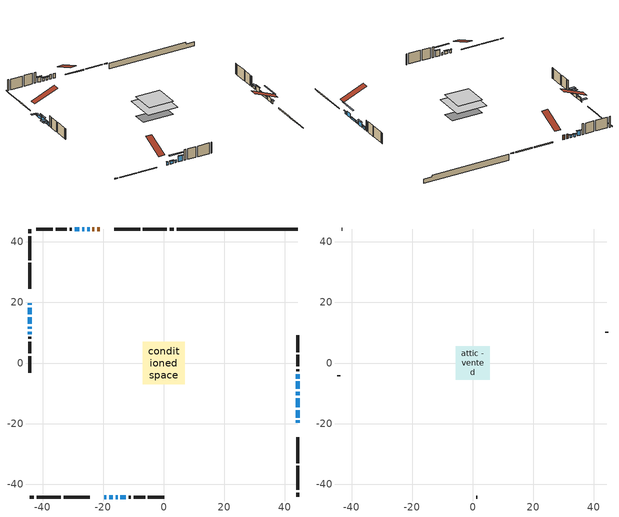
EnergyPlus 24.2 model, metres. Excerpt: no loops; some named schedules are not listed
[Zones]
conditioned space
 floor outside (Floor1 construction): -2.73,-2.73 -2.73,2.73 2.73,2.73 2.73,-2.73 z0.51
 floor outside (Floor2 construction): -0.55,-0.55 -0.55,0.55 0.55,0.55 0.55,-0.55 z0.51
 floor adiabatic (AdiabaticFloorConstruction): -6.98,-6.98 -6.98,6.98 6.98,6.98 6.98,-6.98 z2.95
 floor foundation (Slab1 construction): -7,-2.98 -7,2.98 7,2.98 7,-2.98 z-2.16
 wall outside (RimJoist1 construction): 3.36,44.22 1.97,44.22 / -44.22,-44.22 -42.83,-44.22 / -44.22,44.22 -44.22,42.83 / 44.22,-44.22 44.22,-42.83 z0.51:0.81
 wall outside (RimJoist2 construction): 1.04,44.22 -6.87,44.22 / -41.9,-44.22 -33.99,-44.22 / -44.22,41.9 -44.22,33.99 / 44.22,-41.9 44.22,-33.99 z0.51:0.81
 wall outside (RimJoist3 construction): -7.8,44.22 -16.39,44.22 / -33.06,-44.22 -24.47,-44.22 / -44.22,33.06 -44.22,24.47 / 44.22,-33.06 44.22,-24.47 z0.51:0.81
 wall outside (AdiabaticWallConstruction 1): -21.15,44.22 -21.97,44.22 / -22.9,44.22 -23.57,44.22 z0.51:2.54
 wall outside (AdiabaticWallConstruction): -44.22,19.71 -44.22,19.18 z0.51:1.4; 44.22,-19.71 44.22,-18.97 / -44.22,18.25 -44.22,16.04 / -19.71,-44.22 -18.97,-44.22 / -24.5,44.22 -25.24,44.22 / -26.17,44.22 -26.91,44.22 z0.51:1.71; -44.22,15.11 -44.22,12.89 z0.51:2.03; -18.05,-44.22 -16.77,-44.22 z0.51:1.75; 44.22,-18.05 44.22,-15.58 z0.51:2.39; 44.22,-14.65 44.22,-11.6 / 44.22,-10.68 44.22,-9.46 z0.51:1.27; 44.22,-8.53 44.22,-6.09 z0.51:2.62; -44.22,11.97 -44.22,11.23 z0.51:2.01; -44.22,10.3 -44.22,9.56 z0.51:2.04; -15.85,-44.22 -15.26,-44.22 z0.51:1.68; -14.33,-44.22 -12.5,-44.22 z0.51:3.15; -27.84,44.22 -29.36,44.22 z0.51:2.7; 44.22,-5.16 44.22,-3.64 z0.51:1.78
 wall outside (Wall1 construction): -30.29,44.22 -31,44.22 / -11.57,-44.22 -10.86,-44.22 / -44.22,8.63 -44.22,7.92 / 44.22,-2.71 44.22,-2 z0.51:5.39
 wall outside (Wall2 construction): -31.93,44.22 -35.69,44.22 / -9.93,-44.22 -6.17,-44.22 / -44.22,6.99 -44.22,3.23 / 44.22,-1.07 44.22,2.69 z0.51:5.39
 wall outside (Wall3 construction): -36.62,44.22 -42.09,44.22 / -5.25,-44.22 0.23,-44.22 / -44.22,2.3 -44.22,-3.17 / 44.22,3.62 44.22,9.09 z0.51:5.39
 wall foundation (FoundationWall1 construction): 4.29,44.22,-2.16 4.29,44.22,0.51 40.23,44.22,0.51 40.23,44.22,-0.3 44.22,44.22,-0.3 44.22,44.22,-2.16
 window (WindowConstruction 15): -44.22,19.71 -44.22,19.18 z0.51:1.4
 window (WindowConstruction 8): 44.22,-19.71 44.22,-18.97 z0.51:1.7
 window (WindowConstruction 9): -44.22,18.25 -44.22,16.04 z0.51:1.7
 window (WindowConstruction 10): -44.22,15.11 -44.22,12.89 z0.51:2.03
 window (WindowConstruction 11): -19.71,-44.22 -18.97,-44.22 z0.51:1.7
 window (WindowConstruction 12): -18.05,-44.22 -16.77,-44.22 z0.51:1.75
 window (WindowConstruction 13): -24.5,44.22 -25.24,44.22 z0.51:1.7
 window (WindowConstruction): 44.22,-18.05 44.22,-15.58 z0.51:2.39
 window (WindowConstruction 14): -26.17,44.22 -26.91,44.22 z0.51:1.7
 window (WindowConstruction 16): 44.22,-14.65 44.22,-11.61 z0.51:1.27
 window (WindowConstruction 17): 44.22,-10.68 44.22,-9.46 z0.51:1.27
 window (WindowConstruction 1): 44.22,-8.53 44.22,-6.09 z0.51:2.62
 window (WindowConstruction 2): -44.22,11.97 -44.22,11.23 z0.51:2.01
 window (WindowConstruction 3): -44.22,10.3 -44.22,9.56 z0.51:2.03
 window (WindowConstruction 4): -15.85,-44.22 -15.26,-44.22 z0.51:1.68
 window (WindowConstruction 5): -14.33,-44.22 -12.5,-44.22 z0.51:3.15
 window (WindowConstruction 6): -27.84,44.22 -29.36,44.22 z0.51:2.7
 window (WindowConstruction 7): 44.22,-5.16 44.22,-3.64 z0.51:1.78
 door (Door): -21.15,44.22 -21.97,44.22 z0.51:2.54
 door (Door 1): -22.9,44.22 -23.57,44.22 z0.51:2.54
 ceiling adiabatic (AdiabaticFloorConstruction): 6.98,-6.98 6.98,6.98 -6.98,6.98 -6.98,-6.98 z2.95
attic - vented
 floor to conditioned space (Floor3 construction Reversed): -5.57,-5.57 -5.57,5.57 5.57,5.57 5.57,-5.57 z5.39
 wall outside (Wall4 construction): -43.02,44.22 -43.29,44.22 / 1.16,-44.22 1.43,-44.22 / -44.22,-4.1 -44.22,-4.37 / 44.22,10.02 44.22,10.3 z0.51:5.39
 roof outside (Roof1 construction): -20.22,44.22,5.39 -20.22,33.51,9.85 -17.32,33.51,9.85 -17.32,44.22,5.39; -20.64,-44.22,5.39 -20.64,-33.51,9.85 -23.54,-33.51,9.85 -23.54,-44.22,5.39; -44.22,20.64,5.39 -33.51,20.64,9.85 -33.51,23.54,9.85 -44.22,23.54,5.39; 44.22,-20.64,5.39 33.51,-20.64,9.85 33.51,-23.54,9.85 44.22,-23.54,5.39
shading: -44.22,19.03 -44.22,19.86 -46.66,19.86 -46.66,19.03 z1.55; 44.22,-18.68 44.22,-20.01 44.68,-20.01 44.68,-18.68 z2; -44.22,15.74 -44.22,18.55 -44.52,18.55 -44.52,15.74 z2; -44.22,11.98 -44.22,16.02 -44.52,16.02 -44.52,11.98 z2.95; -18.68,-44.22 -20.01,-44.22 -20.01,-44.52 -18.68,-44.52 z2; -16.48,-44.22 -18.34,-44.22 -18.34,-44.52 -16.48,-44.52 z2.05; -25.54,44.22 -24.2,44.22 -24.2,44.52 -25.54,44.52 z2; 44.22,-12.53 44.22,-21.1 44.83,-21.1 44.83,-12.53 z5.44; -27.21,44.22 -25.87,44.22 -25.87,44.68 -27.21,44.68 z2; 44.22,-11.31 44.22,-14.95 44.52,-14.95 44.52,-11.31 z1.57; 44.22,-9.16 44.22,-10.98 44.52,-10.98 44.52,-9.16 z1.57; 44.22,-5.79 44.22,-8.83 44.52,-8.83 44.52,-5.79 z2.92; -44.22,11.08 -44.22,12.11 -46.66,12.11 -46.66,11.08 z2.16; -44.22,9.41 -44.22,10.45 -46.66,10.45 -46.66,9.41 z2.18; -12.21,-44.22 -18.9,-44.22 -18.9,-44.83 -12.21,-44.83 z4.73; -12.35,-44.22 -14.48,-44.22 -14.48,-44.52 -12.35,-44.52 z3.3; -29.66,44.22 -27.54,44.22 -27.54,44.52 -29.66,44.52 z2.99; 44.22,-3.34 44.22,-5.46 44.68,-5.46 44.68,-3.34 z2.08
[Building]
Building 1: Terrain=Suburbs
[Site:Location]
Calgary Intl AP_AB: Latitude {deg}=51.11; Longitude {deg}=-114.02; Time Zone {hr}=-7; Elevation {m}=1084; Keep Site Location Information=Yes
[Site:GroundTemperature:Shallow]
0.326196, -1.55603, -1.70677, -0.813554, 2.7722, 6.34125, 9.43543, 11.3955, 11.562, 9.96783, 6.95256, 3.49299
[Site:WaterMainsTemperature]
Calculation Method=Schedule; Temperature Schedule=mains temperature schedule
[Material] Roughness=Rough; Thermal Absorptance=0.9
Name | Thickness {m} | Conductivity {W/m-K} | Density {kg/m3} | Specific Heat {J/kg-K} | Solar Absorptance | Visible Absorptance
asphalt or fiberglass shingles | 0.00635 | 0.162714 | 1121.4 | 1465.45 | 0.4 | 0.4
ceiling loosefill ins | 0.254 | 0.0480833 | 16.02 | 1046.75 | 0.7 | 0.7
ceiling stud and cavity | 0.1397 | 0.145306 | 65.682 | 1177.47 | 0.7 | 0.7
concrete 4.0 in. | 0.1016 | 1.803125 | 2242.8 | 837.4 | 0.7 | 0.7
concrete 8.0 in. | 0.2032 | 1.803125 | 2242.8 | 837.4 | 0.7 | 0.7
door material | 0.04445 | 0.053851 | 512.64 | 1214.23 | 0.7 | 0.7
exterior vertical ins | 0.0460229 | 0.029427 | 32.04 | 1214.23 | 0.7 | 0.7
floor covering | 0.0127 | 0.0433444 | 54.468 | 1339.84 | 0.6 | 0.6
floor rigid ins | 0.103632 | 0.029427 | 32.04 | 1214.23 | 0.7 | 0.7
floor rigid ins 1; wall rigid ins 1 | 0.512978 | 0.029427 | 32.04 | 1214.23 | 0.7 | 0.7
floor stud and cavity | 0.1397 | 0.172399 | 92.3553 | 1139.71 | 0.7 | 0.7
floor stud and cavity 1 | 0.1397 | 0.166257 | 92.3553 | 1139.71 | 0.7 | 0.7
floor stud and cavity 2 | 0.1397 | 1.75129 | 37.0049 | 1207.88 | 0.7 | 0.7
furniture material conditioned space 1 | 0.1524 | 0.115458 | 640.8 | 1214.23 | 0.6 | 0.6
gypsum board | 0.0127 | 0.160291 | 801 | 837.4 | 0.6 | 0.6
gypsum board 1 | 0.0127 | 0.160291 | 801 | 837.4 | 0.7 | 0.7
osb sheathing 0.5 in. | 0.0127 | 0.115458 | 512.64 | 1214.23 | 0.7 | 0.7
osb sheathing 0.75 in. | 0.01905 | 0.115458 | 512.64 | 1214.23 | 0.7 | 0.7
osb sheathing 2.0 in. | 0.0508 | 0.115458 | 512.64 | 1214.23 | 0.7 | 0.7
rim joist rigid ins; wall rigid ins | 0.051816 | 0.029427 | 32.04 | 1214.23 | 0.7 | 0.7
rim joist stud and cavity | 0.0508 | 0.0424527 | 125.044 | 1163.47 | 0.6 | 0.6
rim joist stud and cavity 1 | 0.0508 | 0.0415359 | 125.044 | 1163.47 | 0.6 | 0.6
wall stud and cavity | 0.1397 | 0.266242 | 139.0536 | 1170.24 | 0.7 | 0.7
wall stud and cavity 1 | 0.1397 | 0.214432 | 139.0536 | 1170.24 | 0.7 | 0.7
wall stud and cavity 2 | 0.1397 | 0.217966 | 139.0536 | 1170.24 | 0.7 | 0.7
wall stud and cavity 3 | 0.0889 | 6.1454 | 50.32683 | 1063.81 | 0.6 | 0.6
wall stud and cavity 4 | 0.0889 | 0.380278 | 52.3479 | 1209.89 | 0.7 | 0.7
wall stud and cavity 5 | 0.0889 | 0.391764 | 83.0341 | 1211.67 | 0.7 | 0.7
wood siding | 0.0254 | 0.102417 | 544.68 | 1172.36 | 0.4 | 0.4
wood siding 1 | 0.00254 | 0.102417 | 544.68 | 1172.36 | 0.4 | 0.4
wood siding 2; wood siding 3; wood siding 4 | 0.0254 | 0.102417 | 544.68 | 1172.36 | 0.7 | 0.7
[WindowMaterial:SimpleGlazingSystem]
Name | U-Factor {W/m2-K} | Solar Heat Gain Coefficient
WindowMaterial | 1.83627 | 0.66
WindowMaterial 1 | 1.83229 | 0.66
WindowMaterial 10 | 1.98503 | 0.55
WindowMaterial 11 | 1.91462 | 0.6
WindowMaterial 12 | 1.92598 | 0.6
WindowMaterial 2 | 1.919164 | 0.6
WindowMaterial 3 | 1.9186 | 0.6
WindowMaterial 4 | 1.95777 | 0.57
WindowMaterial 5 | 1.8357 | 0.66
WindowMaterial 6 | 1.85046 | 0.65
WindowMaterial 7 | 1.87544 | 0.63
WindowMaterial 8 | 1.93052 | 0.59
WindowMaterial 9 | 1.88623 | 0.62
[Construction]
AdiabaticFloorConstruction: floor stud and cavity 2, floor rigid ins 1, osb sheathing 0.75 in., floor covering
AdiabaticWallConstruction: wood siding 3, wall rigid ins 1, wall stud and cavity 4, gypsum board
AdiabaticWallConstruction 1: wood siding 4, wall rigid ins 1, wall stud and cavity 4, gypsum board
Door; Door 1: door material
Floor1 construction: floor stud and cavity, floor rigid ins, osb sheathing 0.75 in., floor covering
Floor2 construction: floor stud and cavity 1, floor rigid ins, osb sheathing 0.75 in., floor covering
Floor3 construction Reversed: gypsum board, ceiling stud and cavity, ceiling loosefill ins
FoundationWall1 construction: concrete 8.0 in., gypsum board 1
furniture construction conditioned space 1: furniture material conditioned space 1
PartitionWallConstruction: gypsum board, wall stud and cavity 5, gypsum board
RimJoist1 construction: wood siding 2, rim joist rigid ins, osb sheathing 2.0 in., rim joist stud and cavity
RimJoist2 construction; RimJoist3 construction: wood siding 2, rim joist rigid ins, osb sheathing 2.0 in., rim joist stud and cavity 1
Roof1 construction: asphalt or fiberglass shingles
Slab1 construction: concrete 4.0 in.
Wall1 construction: wood siding, wall rigid ins, osb sheathing 0.5 in., wall stud and cavity, gypsum board
Wall2 construction: wood siding, wall rigid ins, osb sheathing 0.5 in., wall stud and cavity 1, gypsum board
Wall3 construction: wood siding, wall rigid ins, osb sheathing 0.5 in., wall stud and cavity 2, gypsum board
Wall4 construction: wood siding 1, wall stud and cavity 3
WindowConstruction: WindowMaterial
WindowConstruction 1: WindowMaterial 1
WindowConstruction 10; WindowConstruction 3: WindowMaterial 3
WindowConstruction 11; WindowConstruction 13; WindowConstruction 14; WindowConstruction 8; WindowConstruction 9: WindowMaterial 8
WindowConstruction 12: WindowMaterial 9
WindowConstruction 15: WindowMaterial 10
WindowConstruction 16: WindowMaterial 11
WindowConstruction 17: WindowMaterial 12
WindowConstruction 2: WindowMaterial 2
WindowConstruction 4: WindowMaterial 4
WindowConstruction 5: WindowMaterial 5
WindowConstruction 6: WindowMaterial 6
WindowConstruction 7: WindowMaterial 7
[Zone] Multiplier=1; Part of Total Floor Area=Yes
Name | Volume {m3}
attic - vented | 88.8346
conditioned space | 817.1
[Space]
Name | Zone | Volume {m3}
attic - vented 1 | attic - vented | 88.8346
conditioned space 1 | conditioned space | 817.1
[ZoneInfiltration:EffectiveLeakageArea]
infil attic - vented 1: Zone or Space=attic - vented 1; Schedule=Always On Discrete; Effective Air Leakage Area {cm2}=4261.71; Stack Coefficient=0.000649485; Wind Coefficient=1.72189e-05
[ZoneMixing]
whole house fan mix: Zone or Space=attic - vented; Schedule=Always On Continuous; Design Flow Rate Calculation Method=Flow/Zone; Design Flow Rate {m3/s}=0; Source Zone or Space=conditioned space
[SurfaceProperty:ExposedFoundationPerimeter]
Slab1: Exposed Perimeter Calculation Method=TotalExposedPerimeter; Total Exposed Perimeter {m}=39.929
[InternalMass] Zone or ZoneList=conditioned space; Space or SpaceList=conditioned space 1
Name | Construction | Surface Area {m2}
furniture mass conditioned space 1 | furniture construction conditioned space 1 | 123.856
partition wall mass | PartitionWallConstruction | 309.64
[Lights]
interior lighting: Zone or ZoneList or Space or SpaceList=conditioned space 1; Schedule=interior lighting schedule; Design Level Calculation Method=LightingLevel; Lighting Level {W}=343.2; Return Air Fraction=0; Fraction Radiant=0.6; Fraction Visible=0.2; Fraction Replaceable=1
[People]
occupants: Zone or ZoneList or Space or SpaceList=conditioned space 1; Number of People Schedule=occupants schedule; Number of People Calculation Method=People; Number of People=3; Fraction Radiant=0.314171; Sensible Heat Fraction=0.56303; Activity Level Schedule=occupants activity schedule; Carbon Dioxide Generation Rate {m3/s-W}=0; Enable ASHRAE 55 Comfort Warnings=No; Mean Radiant Temperature Calculation Type=EnclosureAveraged
[ElectricEquipment] Zone or ZoneList or Space or SpaceList=conditioned space 1; Design Level Calculation Method=EquipmentLevel
Name | Schedule | Design Level {W} | Fraction Latent | Fraction Radiant | Fraction Lost
clothes dryer | clothes dryer schedule | 140.772 | 0.015 | 0.081 | 0.85
clothes washer | clothes washer schedule | 32.1985 | 0.03 | 0.162 | 0.7
cooking range | cooking range schedule | 215.147 | 0.08 | 0.432 | 0.2
dishwasher | dishwasher schedule | 66.8632 | 0.3 | 0.18 | 0.4
fridge | fridge schedule | 72.9452 | 0 | 0.6 | 0
mech vent house fan | mech vent house fan schedule | 0 | 0 | 0 | 1
mech vent house fan cfis | mech vent house fan cfis schedule | 0 | 0 | 0 | 0
misc plug loads | misc plug loads schedule | 494.7 | 0.045 | 0.513 | 0.1
whole house fan | Always On Discrete | 0 | 0 | 0 | 1
[OtherEquipment] Zone or ZoneList or Space or SpaceList=conditioned space 1; Design Level Calculation Method=EquipmentLevel
Name | Fuel Type | Schedule | Design Level {W} | Fraction Latent | Fraction Radiant | Fraction Lost
clothes dryer 1 | Electricity | clothes dryer schedule | 0 | 0.015 | 0.081 | 0.85
cooking range 1 | Electricity | cooking range schedule | 0 | 0.08 | 0.432 | 0.2
general water use latent | None | general water use schedule | 62.594 | 1 | 0 | 0
general water use sensible | None | general water use schedule | -61.6891 | 0 | 0.6 | 0
mech vent house fan latent load | None | Always On Discrete | 0 | 1 | 0 | 0
mech vent house fan sensible load | None | Always On Discrete | 0 | 0 | 0 | 0
water heater energy adjustment1 | NaturalGas | Always On Discrete | 0.01 | 0 | 0 | 1
[ZoneInfiltration:DesignFlowRate] Zone or ZoneList or Space or SpaceList=conditioned space 1; Schedule=Always On Discrete; Design Flow Rate Calculation Method=Flow/Zone; Design Flow Rate {m3/s}=0
infil flow; natural vent flow; whole house fan flow
[Foundation:Kiva]
Foundation Kiva 1: Initial Indoor Air Temperature {C}=18; Wall Height Above Grade {m}=0.509991; Wall Depth Below Slab {m}=0.2032; Custom Block Material Name 1=exterior vertical ins; Custom Block Depth 1 {m}=2.66999; Custom Block X Position 1 {m}=0.2159; Custom Block Z Position 1 {m}=0
[Foundation:Kiva:Settings]
Soil Conductivity {W/m-K}=0.849921; Soil Density {kg/m3}=1842.3; Soil Specific Heat {J/kg-K}=418.7; Ground Solar Absorptivity=0.9; Ground Thermal Absorptivity=0.9; Ground Surface Roughness {m}=0.03; Far-Field Width {m}=40; Deep-Ground Boundary Condition=ZeroFlux; Deep-Ground Depth {m}=40; Minimum Cell Dimension {m}=0.2; Maximum Cell Growth Coefficient=3; Simulation Timestep=Timestep
[Exterior:Lights]
exterior lighting: Schedule=exterior lighting schedule; Design Level {W}=75.6
[Schedule:Constant]
Name | Hourly Value
Always On Continuous; mech vent house fan schedule; mech vent house fan cfis schedule; Always On Discrete | 1
occupants activity schedule | 117.228
fridge schedule | 0
[Schedule:Week:Daily]
interior lighting schedule Week Rule - Jan1-Jan27: interior lighting schedule day, interior lighting schedule day, interior lighting schedule day, interior lighting schedule day, interior lighting schedule day, interior lighting schedule day, interior lighting schedule day, interior lighting schedule default day, interior lighting schedule default day, interior lighting schedule default day, interior lighting schedule default day, interior lighting schedule default day
interior lighting schedule Week Rule - Jan28-Feb3: interior lighting schedule day, interior lighting schedule day, interior lighting schedule day, interior lighting schedule day, interior lighting schedule day 1, interior lighting schedule day 1, interior lighting schedule day 1, interior lighting schedule default day, interior lighting schedule default day, interior lighting schedule default day, interior lighting schedule default day, interior lighting schedule default day
interior lighting schedule Week Rule - Feb4-Feb24: interior lighting schedule day 1, interior lighting schedule day 1, interior lighting schedule day 1, interior lighting schedule day 1, interior lighting schedule day 1, interior lighting schedule day 1, interior lighting schedule day 1, interior lighting schedule default day, interior lighting schedule default day, interior lighting schedule default day, interior lighting schedule default day, interior lighting schedule default day
interior lighting schedule Week Rule - Feb25-Mar3: interior lighting schedule day 1, interior lighting schedule day 1, interior lighting schedule day 1, interior lighting schedule day 1, interior lighting schedule day 2, interior lighting schedule day 2, interior lighting schedule day 2, interior lighting schedule default day, interior lighting schedule default day, interior lighting schedule default day, interior lighting schedule default day, interior lighting schedule default day
interior lighting schedule Week Rule - Mar4-Mar31: interior lighting schedule day 2, interior lighting schedule day 2, interior lighting schedule day 2, interior lighting schedule day 2, interior lighting schedule day 2, interior lighting schedule day 2, interior lighting schedule day 2, interior lighting schedule default day, interior lighting schedule default day, interior lighting schedule default day, interior lighting schedule default day, interior lighting schedule default day
interior lighting schedule Week Rule - Apr1-Apr28: interior lighting schedule day 3, interior lighting schedule day 3, interior lighting schedule day 3, interior lighting schedule day 3, interior lighting schedule day 3, interior lighting schedule day 3, interior lighting schedule day 3, interior lighting schedule default day, interior lighting schedule default day, interior lighting schedule default day, interior lighting schedule default day, interior lighting schedule default day
interior lighting schedule Week Rule - Apr29-May5: interior lighting schedule day 3, interior lighting schedule day 3, interior lighting schedule day 4, interior lighting schedule day 4, interior lighting schedule day 4, interior lighting schedule day 4, interior lighting schedule day 4, interior lighting schedule default day, interior lighting schedule default day, interior lighting schedule default day, interior lighting schedule default day, interior lighting schedule default day
interior lighting schedule Week Rule - May6-May26: interior lighting schedule day 4, interior lighting schedule day 4, interior lighting schedule day 4, interior lighting schedule day 4, interior lighting schedule day 4, interior lighting schedule day 4, interior lighting schedule day 4, interior lighting schedule default day, interior lighting schedule default day, interior lighting schedule default day, interior lighting schedule default day, interior lighting schedule default day
interior lighting schedule Week Rule - May27-Jun2: interior lighting schedule day 4, interior lighting schedule day 4, interior lighting schedule day 4, interior lighting schedule day 4, interior lighting schedule day 4, interior lighting schedule day 5, interior lighting schedule day 5, interior lighting schedule default day, interior lighting schedule default day, interior lighting schedule default day, interior lighting schedule default day, interior lighting schedule default day
interior lighting schedule Week Rule - Jun3-Jun30: interior lighting schedule day 5, interior lighting schedule day 5, interior lighting schedule day 5, interior lighting schedule day 5, interior lighting schedule day 5, interior lighting schedule day 5, interior lighting schedule day 5, interior lighting schedule default day, interior lighting schedule default day, interior lighting schedule default day, interior lighting schedule default day, interior lighting schedule default day
interior lighting schedule Week Rule - Jul1-Jul28: interior lighting schedule day 6, interior lighting schedule day 6, interior lighting schedule day 6, interior lighting schedule day 6, interior lighting schedule day 6, interior lighting schedule day 6, interior lighting schedule day 6, interior lighting schedule default day, interior lighting schedule default day, interior lighting schedule default day, interior lighting schedule default day, interior lighting schedule default day
interior lighting schedule Week Rule - Jul29-Aug4: interior lighting schedule day 6, interior lighting schedule day 6, interior lighting schedule day 6, interior lighting schedule day 7, interior lighting schedule day 7, interior lighting schedule day 7, interior lighting schedule day 7, interior lighting schedule default day, interior lighting schedule default day, interior lighting schedule default day, interior lighting schedule default day, interior lighting schedule default day
interior lighting schedule Week Rule - Aug5-Aug25: interior lighting schedule day 7, interior lighting schedule day 7, interior lighting schedule day 7, interior lighting schedule day 7, interior lighting schedule day 7, interior lighting schedule day 7, interior lighting schedule day 7, interior lighting schedule default day, interior lighting schedule default day, interior lighting schedule default day, interior lighting schedule default day, interior lighting schedule default day
interior lighting schedule Week Rule - Aug26-Sep1: interior lighting schedule day 7, interior lighting schedule day 7, interior lighting schedule day 7, interior lighting schedule day 7, interior lighting schedule day 7, interior lighting schedule day 7, interior lighting schedule day 8, interior lighting schedule default day, interior lighting schedule default day, interior lighting schedule default day, interior lighting schedule default day, interior lighting schedule default day
interior lighting schedule Week Rule - Sep2-Sep29: interior lighting schedule day 8, interior lighting schedule day 8, interior lighting schedule day 8, interior lighting schedule day 8, interior lighting schedule day 8, interior lighting schedule day 8, interior lighting schedule day 8, interior lighting schedule default day, interior lighting schedule default day, interior lighting schedule default day, interior lighting schedule default day, interior lighting schedule default day
interior lighting schedule Week Rule - Sep30-Oct6: interior lighting schedule day 8, interior lighting schedule day 9, interior lighting schedule day 9, interior lighting schedule day 9, interior lighting schedule day 9, interior lighting schedule day 9, interior lighting schedule day 9, interior lighting schedule default day, interior lighting schedule default day, interior lighting schedule default day, interior lighting schedule default day, interior lighting schedule default day
interior lighting schedule Week Rule - Oct7-Oct27: interior lighting schedule day 9, interior lighting schedule day 9, interior lighting schedule day 9, interior lighting schedule day 9, interior lighting schedule day 9, interior lighting schedule day 9, interior lighting schedule day 9, interior lighting schedule default day, interior lighting schedule default day, interior lighting schedule default day, interior lighting schedule default day, interior lighting schedule default day
interior lighting schedule Week Rule - Oct28-Nov3: interior lighting schedule day 9, interior lighting schedule day 9, interior lighting schedule day 9, interior lighting schedule day 9, interior lighting schedule day 10, interior lighting schedule day 10, interior lighting schedule day 10, interior lighting schedule default day, interior lighting schedule default day, interior lighting schedule default day, interior lighting schedule default day, interior lighting schedule default day
interior lighting schedule Week Rule - Nov4-Nov24: interior lighting schedule day 10, interior lighting schedule day 10, interior lighting schedule day 10, interior lighting schedule day 10, interior lighting schedule day 10, interior lighting schedule day 10, interior lighting schedule day 10, interior lighting schedule default day, interior lighting schedule default day, interior lighting schedule default day, interior lighting schedule default day, interior lighting schedule default day
interior lighting schedule Week Rule - Nov25-Dec1: interior lighting schedule day 10, interior lighting schedule day 10, interior lighting schedule day 10, interior lighting schedule day 10, interior lighting schedule day 10, interior lighting schedule day 10, interior lighting schedule day 11, interior lighting schedule default day, interior lighting schedule default day, interior lighting schedule default day, interior lighting schedule default day, interior lighting schedule default day
interior lighting schedule Week Rule - Dec2-Dec31: interior lighting schedule day 11, interior lighting schedule day 11, interior lighting schedule day 11, interior lighting schedule day 11, interior lighting schedule day 11, interior lighting schedule day 11, interior lighting schedule day 11, interior lighting schedule default day, interior lighting schedule default day, interior lighting schedule default day, interior lighting schedule default day, interior lighting schedule default day
occupants schedule Week Rule - Jan1-Dec31: occupants schedule day, occupants schedule day, occupants schedule day, occupants schedule day, occupants schedule day, occupants schedule day, occupants schedule day, occupants schedule default day, occupants schedule default day, occupants schedule default day, occupants schedule default day, occupants schedule default day
clothes dryer schedule Week Rule - Jan1-Dec31: clothes dryer schedule day, clothes dryer schedule day, clothes dryer schedule day, clothes dryer schedule day, clothes dryer schedule day, clothes dryer schedule day, clothes dryer schedule day, clothes dryer schedule default day, clothes dryer schedule default day, clothes dryer schedule default day, clothes dryer schedule default day, clothes dryer schedule default day
clothes washer schedule Week Rule - Jan1-Dec31: clothes washer schedule day, clothes washer schedule day, clothes washer schedule day, clothes washer schedule day, clothes washer schedule day, clothes washer schedule day, clothes washer schedule day, clothes washer schedule default day, clothes washer schedule default day, clothes washer schedule default day, clothes washer schedule default day, clothes washer schedule default day
cooking range schedule Week Rule - Jan1-Dec31: cooking range schedule day, cooking range schedule day, cooking range schedule day, cooking range schedule day, cooking range schedule day, cooking range schedule day, cooking range schedule day, cooking range schedule default day, cooking range schedule default day, cooking range schedule default day, cooking range schedule default day, cooking range schedule default day
dishwasher schedule Week Rule - Jan1-Dec31: dishwasher schedule day, dishwasher schedule day, dishwasher schedule day, dishwasher schedule day, dishwasher schedule day, dishwasher schedule day, dishwasher schedule day, dishwasher schedule default day, dishwasher schedule default day, dishwasher schedule default day, dishwasher schedule default day, dishwasher schedule default day
misc plug loads schedule Week Rule - Jan1-Dec31: misc plug loads schedule day, misc plug loads schedule day, misc plug loads schedule day, misc plug loads schedule day, misc plug loads schedule day, misc plug loads schedule day, misc plug loads schedule day, misc plug loads schedule default day, misc plug loads schedule default day, misc plug loads schedule default day, misc plug loads schedule default day, misc plug loads schedule default day
general water use schedule Week Rule - Jan1-Dec31: general water use schedule day, general water use schedule day, general water use schedule day, general water use schedule day, general water use schedule day, general water use schedule day, general water use schedule day, general water use schedule default day, general water use schedule default day, general water use schedule default day, general water use schedule default day, general water use schedule default day
exterior lighting schedule Week Rule - Jan1-Jan27: exterior lighting schedule day, exterior lighting schedule day, exterior lighting schedule day, exterior lighting schedule day, exterior lighting schedule day, exterior lighting schedule day, exterior lighting schedule day, exterior lighting schedule default day, exterior lighting schedule default day, exterior lighting schedule default day, exterior lighting schedule default day, exterior lighting schedule default day
exterior lighting schedule Week Rule - Jan28-Feb3: exterior lighting schedule day, exterior lighting schedule day, exterior lighting schedule day, exterior lighting schedule day, exterior lighting schedule day 1, exterior lighting schedule day 1, exterior lighting schedule day 1, exterior lighting schedule default day, exterior lighting schedule default day, exterior lighting schedule default day, exterior lighting schedule default day, exterior lighting schedule default day
exterior lighting schedule Week Rule - Feb4-Feb24: exterior lighting schedule day 1, exterior lighting schedule day 1, exterior lighting schedule day 1, exterior lighting schedule day 1, exterior lighting schedule day 1, exterior lighting schedule day 1, exterior lighting schedule day 1, exterior lighting schedule default day, exterior lighting schedule default day, exterior lighting schedule default day, exterior lighting schedule default day, exterior lighting schedule default day
exterior lighting schedule Week Rule - Feb25-Mar3: exterior lighting schedule day 1, exterior lighting schedule day 1, exterior lighting schedule day 1, exterior lighting schedule day 1, exterior lighting schedule day 2, exterior lighting schedule day 2, exterior lighting schedule day 2, exterior lighting schedule default day, exterior lighting schedule default day, exterior lighting schedule default day, exterior lighting schedule default day, exterior lighting schedule default day
exterior lighting schedule Week Rule - Mar4-Mar31: exterior lighting schedule day 2, exterior lighting schedule day 2, exterior lighting schedule day 2, exterior lighting schedule day 2, exterior lighting schedule day 2, exterior lighting schedule day 2, exterior lighting schedule day 2, exterior lighting schedule default day, exterior lighting schedule default day, exterior lighting schedule default day, exterior lighting schedule default day, exterior lighting schedule default day
exterior lighting schedule Week Rule - Apr1-Apr28: exterior lighting schedule day 3, exterior lighting schedule day 3, exterior lighting schedule day 3, exterior lighting schedule day 3, exterior lighting schedule day 3, exterior lighting schedule day 3, exterior lighting schedule day 3, exterior lighting schedule default day, exterior lighting schedule default day, exterior lighting schedule default day, exterior lighting schedule default day, exterior lighting schedule default day
exterior lighting schedule Week Rule - Apr29-May5: exterior lighting schedule day 3, exterior lighting schedule day 3, exterior lighting schedule day 4, exterior lighting schedule day 4, exterior lighting schedule day 4, exterior lighting schedule day 4, exterior lighting schedule day 4, exterior lighting schedule default day, exterior lighting schedule default day, exterior lighting schedule default day, exterior lighting schedule default day, exterior lighting schedule default day
exterior lighting schedule Week Rule - May6-May26: exterior lighting schedule day 4, exterior lighting schedule day 4, exterior lighting schedule day 4, exterior lighting schedule day 4, exterior lighting schedule day 4, exterior lighting schedule day 4, exterior lighting schedule day 4, exterior lighting schedule default day, exterior lighting schedule default day, exterior lighting schedule default day, exterior lighting schedule default day, exterior lighting schedule default day
exterior lighting schedule Week Rule - May27-Jun2: exterior lighting schedule day 4, exterior lighting schedule day 4, exterior lighting schedule day 4, exterior lighting schedule day 4, exterior lighting schedule day 4, exterior lighting schedule day 5, exterior lighting schedule day 5, exterior lighting schedule default day, exterior lighting schedule default day, exterior lighting schedule default day, exterior lighting schedule default day, exterior lighting schedule default day
exterior lighting schedule Week Rule - Jun3-Jun30: exterior lighting schedule day 5, exterior lighting schedule day 5, exterior lighting schedule day 5, exterior lighting schedule day 5, exterior lighting schedule day 5, exterior lighting schedule day 5, exterior lighting schedule day 5, exterior lighting schedule default day, exterior lighting schedule default day, exterior lighting schedule default day, exterior lighting schedule default day, exterior lighting schedule default day
exterior lighting schedule Week Rule - Jul1-Jul28: exterior lighting schedule day 6, exterior lighting schedule day 6, exterior lighting schedule day 6, exterior lighting schedule day 6, exterior lighting schedule day 6, exterior lighting schedule day 6, exterior lighting schedule day 6, exterior lighting schedule default day, exterior lighting schedule default day, exterior lighting schedule default day, exterior lighting schedule default day, exterior lighting schedule default day
exterior lighting schedule Week Rule - Jul29-Aug4: exterior lighting schedule day 6, exterior lighting schedule day 6, exterior lighting schedule day 6, exterior lighting schedule day 7, exterior lighting schedule day 7, exterior lighting schedule day 7, exterior lighting schedule day 7, exterior lighting schedule default day, exterior lighting schedule default day, exterior lighting schedule default day, exterior lighting schedule default day, exterior lighting schedule default day
exterior lighting schedule Week Rule - Aug5-Aug25: exterior lighting schedule day 7, exterior lighting schedule day 7, exterior lighting schedule day 7, exterior lighting schedule day 7, exterior lighting schedule day 7, exterior lighting schedule day 7, exterior lighting schedule day 7, exterior lighting schedule default day, exterior lighting schedule default day, exterior lighting schedule default day, exterior lighting schedule default day, exterior lighting schedule default day
[Schedule:Year]
interior lighting schedule: interior lighting schedule Week Rule - Jan1-Jan27, 1, 1, 1, 27, interior lighting schedule Week Rule - Jan28-Feb3, 1, 28, 2, 3, interior lighting schedule Week Rule - Feb4-Feb24, 2, 4, 2, 24, interior lighting schedule Week Rule - Feb25-Mar3, 2, 25, 3, 3, interior lighting schedule Week Rule - Mar4-Mar31, 3, 4, 3, 31, interior lighting schedule Week Rule - Apr1-Apr28, 4, 1, 4, 28, interior lighting schedule Week Rule - Apr29-May5, 4, 29, 5, 5, interior lighting schedule Week Rule - May6-May26, 5, 6, 5, 26, interior lighting schedule Week Rule - May27-Jun2, 5, 27, 6, 2, interior lighting schedule Week Rule - Jun3-Jun30, 6, 3, 6, 30, interior lighting schedule Week Rule - Jul1-Jul28, 7, 1, 7, 28, interior lighting schedule Week Rule - Jul29-Aug4, 7, 29, 8, 4, interior lighting schedule Week Rule - Aug5-Aug25, 8, 5, 8, 25, interior lighting schedule Week Rule - Aug26-Sep1, 8, 26, 9, 1, interior lighting schedule Week Rule - Sep2-Sep29, 9, 2, 9, 29, interior lighting schedule Week Rule - Sep30-Oct6, 9, 30, 10, 6, interior lighting schedule Week Rule - Oct7-Oct27, 10, 7, 10, 27, interior lighting schedule Week Rule - Oct28-Nov3, 10, 28, 11, 3, interior lighting schedule Week Rule - Nov4-Nov24, 11, 4, 11, 24, interior lighting schedule Week Rule - Nov25-Dec1, 11, 25, 12, 1, interior lighting schedule Week Rule - Dec2-Dec31, 12, 2, 12, 31
occupants schedule: occupants schedule Week Rule - Jan1-Dec31, 1, 1, 12, 31
clothes dryer schedule: clothes dryer schedule Week Rule - Jan1-Dec31, 1, 1, 12, 31
clothes washer schedule: clothes washer schedule Week Rule - Jan1-Dec31, 1, 1, 12, 31
cooking range schedule: cooking range schedule Week Rule - Jan1-Dec31, 1, 1, 12, 31
dishwasher schedule: dishwasher schedule Week Rule - Jan1-Dec31, 1, 1, 12, 31
misc plug loads schedule: misc plug loads schedule Week Rule - Jan1-Dec31, 1, 1, 12, 31
general water use schedule: general water use schedule Week Rule - Jan1-Dec31, 1, 1, 12, 31
exterior lighting schedule: exterior lighting schedule Week Rule - Jan1-Jan27, 1, 1, 1, 27, exterior lighting schedule Week Rule - Jan28-Feb3, 1, 28, 2, 3, exterior lighting schedule Week Rule - Feb4-Feb24, 2, 4, 2, 24, exterior lighting schedule Week Rule - Feb25-Mar3, 2, 25, 3, 3, exterior lighting schedule Week Rule - Mar4-Mar31, 3, 4, 3, 31, exterior lighting schedule Week Rule - Apr1-Apr28, 4, 1, 4, 28, exterior lighting schedule Week Rule - Apr29-May5, 4, 29, 5, 5, exterior lighting schedule Week Rule - May6-May26, 5, 6, 5, 26, exterior lighting schedule Week Rule - May27-Jun2, 5, 27, 6, 2, exterior lighting schedule Week Rule - Jun3-Jun30, 6, 3, 6, 30, exterior lighting schedule Week Rule - Jul1-Jul28, 7, 1, 7, 28, exterior lighting schedule Week Rule - Jul29-Aug4, 7, 29, 8, 4, exterior lighting schedule Week Rule - Aug5-Aug25, 8, 5, 8, 25, exterior lighting schedule Week Rule - Aug26-Sep1, 8, 26, 9, 1, exterior lighting schedule Week Rule - Sep2-Sep29, 9, 2, 9, 29, exterior lighting schedule Week Rule - Sep30-Oct6, 9, 30, 10, 6, exterior lighting schedule Week Rule - Oct7-Oct27, 10, 7, 10, 27, exterior lighting schedule Week Rule - Oct28-Nov3, 10, 28, 11, 3, exterior lighting schedule Week Rule - Nov4-Nov24, 11, 4, 11, 24, exterior lighting schedule Week Rule - Nov25-Dec1, 11, 25, 12, 1, exterior lighting schedule Week Rule - Dec2-Dec31, 12, 2, 12, 31
[Schedule:Compact]
mains temperature schedule: Through: 01/01, For: AllDays, Until: 24:00, 5.30611, Through: 01/02, For: AllDays, Until: 24:00, 5.24556, Through: 01/03, For: AllDays, Until: 24:00, 5.18611, Through: 01/04, For: AllDays, Until: 24:00, 5.12778, Through: 01/05, For: AllDays, Until: 24:00, 5.07, Through: 01/06, For: AllDays, Until: 24:00, 5.01278, Through: 01/07, For: AllDays, Until: 24:00, 4.95722, Through: 01/08, For: AllDays, Until: 24:00, 4.90222, Through: 01/09, For: AllDays, Until: 24:00, 4.84778, Through: 01/10, For: AllDays, Until: 24:00, 4.795, Through: 01/11, For: AllDays, Until: 24:00, 4.74278, Through: 01/12, For: AllDays, Until: 24:00, 4.69167, Through: 01/13, For: AllDays, Until: 24:00, 4.64111, Through: 01/14, For: AllDays, Until: 24:00, 4.59222, Through: 01/15, For: AllDays, Until: 24:00, 4.54389, Through: 01/16, For: AllDays, Until: 24:00, 4.49722, Through: 01/17, For: AllDays, Until: 24:00, 4.45111, Through: 01/18, For: AllDays, Until: 24:00, 4.40611, Through: 01/19, For: AllDays, Until: 24:00, 4.36222, Through: 01/20, For: AllDays, Until: 24:00, 4.32, Through: 01/21, For: AllDays, Until: 24:00, 4.27833, Through: 01/22, For: AllDays, Until: 24:00, 4.23778, Through: 01/23, For: AllDays, Until: 24:00, 4.19833, Through: 01/24, For: AllDays, Until: 24:00, 4.16056, Through: 01/25, For: AllDays, Until: 24:00, 4.12333, Through: 01/26, For: AllDays, Until: 24:00, 4.08778, Through: 01/27, For: AllDays, Until: 24:00, 4.05278, Through: 01/28, For: AllDays, Until: 24:00, 4.01944, Through: 01/29, For: AllDays, Until: 24:00, 3.98722, Through: 01/30, For: AllDays, Until: 24:00, 3.95611, Through: 01/31, For: AllDays, Until: 24:00, 3.92667, Through: 02/01, For: AllDays, Until: 24:00, 3.89778, Through: 02/02, For: AllDays, Until: 24:00, 3.87056, Through: 02/03, For: AllDays, Until: 24:00, 3.84444, Through: 02/04, For: AllDays, Until: 24:00, 3.82, Through: 02/05, For: AllDays, Until: 24:00, 3.79611, Through: 02/06, For: AllDays, Until: 24:00, 3.77389, Through: 02/07, For: AllDays, Until: 24:00, 3.75333, Through: 02/08, For: AllDays, Until: 24:00, 3.73333, Through: 02/09, For: AllDays, Until: 24:00, 3.715, Through: 02/10, For: AllDays, Until: 24:00, 3.69778, Through: 02/11, For: AllDays, Until: 24:00, 3.68222, Through: 02/12, For: AllDays, Until: 24:00, 3.66778, Through: 02/13, For: AllDays, Until: 24:00, 3.65444, Through: 02/14, For: AllDays, Until: 24:00, 3.64278, Through: 02/15, For: AllDays, Until: 24:00, 3.63222, Through: 02/16, For: AllDays, Until: 24:00, 3.62278, Through: 02/17, For: AllDays, Until: 24:00, 3.615, Through: 02/18, For: AllDays, Until: 24:00, 3.60833, Through: 02/19, For: AllDays, Until: 24:00, 3.60333, Through: 02/20, For: AllDays, Until: 24:00, 3.59944, Through: 02/21, For: AllDays, Until: 24:00, 3.59667, Through: 02/22, For: AllDays, Until: 24:00, 3.59556, Through: 02/23, For: AllDays, Until: 24:00, 3.59556, Through: 02/24, For: AllDays, Until: 24:00, 3.59722, Through: 02/25, For: AllDays, Until: 24:00, 3.6, Through: 02/26, For: AllDays, Until: 24:00, 3.60389, Through: 02/27, For: AllDays, Until: 24:00, 3.60944, Through: 02/28, For: AllDays, Until: 24:00, 3.61611, Through: 03/01, For: AllDays, Until: 24:00, 3.62444, Through: 03/02, For: AllDays, Until: 24:00, 3.63333, Through: 03/03, For: AllDays, Until: 24:00, 3.64444, Through: 03/04, For: AllDays, Until: 24:00, 3.65611, Through: 03/05, For: AllDays, Until: 24:00, 3.67, Through: 03/06, For: AllDays, Until: 24:00, 3.68444, Through: 03/07, For: AllDays, Until: 24:00, 3.70056, Through: 03/08, For: AllDays, Until: 24:00, 3.71778, Through: 03/09, For: AllDays, Until: 24:00, 3.73611, Through: 03/10, For: AllDays, Until: 24:00, 3.75611, Through: 03/11, For: AllDays, Until: 24:00, 3.77722, Through: 03/12, For: AllDays, Until: 24:00, 3.79944, Through: 03/13, For: AllDays, Until: 24:00, 3.82333, Through: 03/14, For: AllDays, Until: 24:00, 3.84833, Through: 03/15, For: AllDays, Until: 24:00, 3.87444, Through: 03/16, For: AllDays, Until: 24:00, 3.90222, Through: 03/17, For: AllDays, Until: 24:00, 3.93056, Through: 03/18, For: AllDays, Until: 24:00, 3.96056, Through: 03/19, For: AllDays, Until: 24:00, 3.99167, Through: 03/20, For: AllDays, Until: 24:00, 4.02444, Through: 03/21, For: AllDays, Until: 24:00, 4.05778, Through: 03/22, For: AllDays, Until: 24:00, 4.09278, Through: 03/23, For: AllDays, Until: 24:00, 4.12833, Through: 03/24, For: AllDays, Until: 24:00, 4.16556, Through: 03/25, For: AllDays, Until: 24:00, 4.20389, Through: 03/26, For: AllDays, Until: 24:00, 4.24333, Through: 03/27, For: AllDays, Until: 24:00, 4.28389, Through: 03/28, For: AllDays, Until: 24:00, 4.32611, Through: 03/29, For: AllDays, Until: 24:00, 4.36889, Through: 03/30, For: AllDays, Until: 24:00, 4.41278, Through: 03/31, For: AllDays, Until: 24:00, 4.45778, Through: 04/01, For: AllDays, Until: 24:00, 4.50389, Through: 04/02, For: AllDays, Until: 24:00, 4.55111, Through: 04/03, For: AllDays, Until: 24:00, 4.59944, Through: 04/04, For: AllDays, Until: 24:00, 4.64833, Through: 04/05, For: AllDays, Until: 24:00, 4.69889, Through: 04/06, For: AllDays, Until: 24:00, 4.75, Through: 04/07, For: AllDays, Until: 24:00, 4.80222, Through: 04/08, For: AllDays, Until: 24:00, 4.85556, Through: 04/09, For: AllDays, Until: 24:00, 4.91, Through: 04/10, For: AllDays, Until: 24:00, 4.965, Through: 04/11, For: AllDays, Until: 24:00, 5.02111, Through: 04/12, For: AllDays, Until: 24:00, 5.07833, Through: 04/13, For: AllDays, Until: 24:00, 5.13611, Through: 04/14, For: AllDays, Until: 24:00, 5.195, Through: 04/15, For: AllDays, Until: 24:00, 5.25444, Through: 04/16, For: AllDays, Until: 24:00, 5.315, Through: 04/17, For: AllDays, Until: 24:00, 5.37611, Through: 04/18, For: AllDays, Until: 24:00, 5.43833, Through: 04/19, For: AllDays, Until: 24:00, 5.50111, Through: 04/20, For: AllDays, Until: 24:00, 5.565, Through: 04/21, For: AllDays, Until: 24:00, 5.62944, Through: 04/22, For: AllDays, Until: 24:00, 5.69444, Through: 04/23, For: AllDays, Until: 24:00, 5.76, Through: 04/24, For: AllDays, Until: 24:00, 5.82667, Through: 04/25, For: AllDays, Until: 24:00, 5.89389, Through: 04/26, For: AllDays, Until: 24:00, 5.96167, Through: 04/27, For: AllDays, Until: 24:00, 6.03056, Through: 04/28, For: AllDays, Until: 24:00, 6.09944, Through: 04/29, For: AllDays, Until: 24:00, 6.16944, Through: 04/30, For: AllDays, Until: 24:00, 6.23944, Through: 05/01, For: AllDays, Until: 24:00, 6.31056, Through: 05/02, For: AllDays, Until: 24:00, 6.38167, Through: 05/03, For: AllDays, Until: 24:00, 6.45333, Through: 05/04, For: AllDays, Until: 24:00, 6.52611, Through: 05/05, For: AllDays, Until: 24:00, 6.59889, Through: 05/06, For: AllDays, Until: 24:00, 6.67167, Through: 05/07, For: AllDays, Until: 24:00, 6.74556, Through: 05/08, For: AllDays, Until: 24:00, 6.81944, Through: 05/09, For: AllDays, Until: 24:00, 6.89389, Through: 05/10, For: AllDays, Until: 24:00, 6.96889, Through: 05/11, For: AllDays, Until: 24:00, 7.04389, Through: 05/12, For: AllDays, Until: 24:00, 7.11944, Through: 05/13, For: AllDays, Until: 24:00, 7.195, Through: 05/14, For: AllDays, Until: 24:00, 7.27111, Through: 05/15, For: AllDays, Until: 24:00, 7.34722, Through: 05/16, For: AllDays, Until: 24:00, 7.42389, Through: 05/17, For: AllDays, Until: 24:00, 7.50056, Through: 05/18, For: AllDays, Until: 24:00, 7.57722, Through: 05/19, For: AllDays, Until: 24:00, 7.65444, Through: 05/20, For: AllDays, Until: 24:00, 7.73167, Through: 05/21, For: AllDays, Until: 24:00, 7.80889, Through: 05/22, For: AllDays, Until: 24:00, 7.88611, Through: 05/23, For: AllDays, Until: 24:00, 7.96333, Through: 05/24, For: AllDays, Until: 24:00, 8.04111, Through: 05/25, For: AllDays, Until: 24:00, 8.11833, Through: 05/26, For: AllDays, Until: 24:00, 8.19611, Through: 05/27, For: AllDays, Until: 24:00, 8.27333, Through: 05/28, For: AllDays, Until: 24:00, 8.35056, Through: 05/29, For: AllDays, Until: 24:00, 8.42778, Through: 05/30, For: AllDays, Until: 24:00, 8.505, Through: 05/31, For: AllDays, Until: 24:00, 8.58222, Through: 06/01, For: AllDays, Until: 24:00, 8.65889, Through: 06/02, For: AllDays, Until: 24:00, 8.73556, Through: 06/03, For: AllDays, Until: 24:00, 8.81222, Through: 06/04, For: AllDays, Until: 24:00, 8.88889, Through: 06/05, For: AllDays, Until: 24:00, 8.965, Through: 06/06, For: AllDays, Until: 24:00, 9.04056, Through: 06/07, For: AllDays, Until: 24:00, 9.11611, Through: 06/08, For: AllDays, Until: 24:00, 9.19167, Through: 06/09, For: AllDays, Until: 24:00, 9.26667, Through: 06/10, For: AllDays, Until: 24:00, 9.34111, Through: 06/11, For: AllDays, Until: 24:00, 9.41556, Through: 06/12, For: AllDays, Until: 24:00, 9.48889, Through: 06/13, For: AllDays, Until: 24:00, 9.56278, Through: 06/14, For: AllDays, Until: 24:00, 9.63556, Through: 06/15, For: AllDays, Until: 24:00, 9.70833, Through: 06/16, For: AllDays, Until: 24:00, 9.78, Through: 06/17, For: AllDays, Until: 24:00, 9.85167, Through: 06/18, For: AllDays, Until: 24:00, 9.92278, Through: 06/19, For: AllDays, Until: 24:00, 9.99333, Through: 06/20, For: AllDays, Until: 24:00, 10.0633, Through: 06/21, For: AllDays, Until: 24:00, 10.1328, Through: 06/22, For: AllDays, Until: 24:00, 10.2011, Through: 06/23, For: AllDays, Until: 24:00, 10.2694, Through: 06/24, For: AllDays, Until: 24:00, 10.3367, Through: 06/25, For: AllDays, Until: 24:00, 10.4039, Through: 06/26, For: AllDays, Until: 24:00, 10.47, Through: 06/27, For: AllDays, Until: 24:00, 10.5356, Through: 06/28, For: AllDays, Until: 24:00, 10.6, Through: 06/29, For: AllDays, Until: 24:00, 10.6639, Through: 06/30, For: AllDays, Until: 24:00, 10.7272, Through: 07/01, For: AllDays, Until: 24:00, 10.7894, Through: 07/02, For: AllDays, Until: 24:00, 10.8511, Through: 07/03, For: AllDays, Until: 24:00, 10.9122, Through: 07/04, For: AllDays, Until: 24:00, 10.9722, Through: 07/05, For: AllDays, Until: 24:00, 11.0311, Through: 07/06, For: AllDays, Until: 24:00, 11.0894, Through: 07/07, For: AllDays, Until: 24:00, 11.1467, Through: 07/08, For: AllDays, Until: 24:00, 11.2033, Through: 07/09, For: AllDays, Until: 24:00, 11.2589, Through: 07/10, For: AllDays, Until: 24:00, 11.3133, Through: 07/11, For: AllDays, Until: 24:00, 11.3672, Through: 07/12, For: AllDays, Until: 24:00, 11.42, Through: 07/13, For: AllDays, Until: 24:00, 11.4717, Through: 07/14, For: AllDays, Until: 24:00, 11.5222, Through: 07/15, For: AllDays, Until: 24:00, 11.5717, Through: 07/16, For: AllDays, Until: 24:00, 11.6206, Through: 07/17, For: AllDays, Until: 24:00, 11.6683, Through: 07/18, For: AllDays, Until: 24:00, 11.715, Through: 07/19, For: AllDays, Until: 24:00, 11.76, Through: 07/20, For: AllDays, Until: 24:00, 11.8044, Through: 07/21, For: AllDays, Until: 24:00, 11.8478, Through: 07/22, For: AllDays, Until: 24:00, 11.89, Through: 07/23, For: AllDays, Until: 24:00, 11.9311, Through: 07/24, For: AllDays, Until: 24:00, 11.9711, Through: 07/25, For: AllDays, Until: 24:00, 12.01, Through: 07/26, For: AllDays, Until: 24:00, 12.0478, Through: 07/27, For: AllDays, Until: 24:00, 12.0839, Through: 07/28, For: AllDays, Until: 24:00, 12.1194, Through: 07/29, For: AllDays, Until: 24:00, 12.1533, Through: 07/30, For: AllDays, Until: 24:00, 12.1861, Through: 07/31, For: AllDays, Until: 24:00, 12.2178, Through: 08/01, For: AllDays, Until: 24:00, 12.2483, Through: 08/02, For: AllDays, Until: 24:00, 12.2778, Through: 08/03, For: AllDays, Until: 24:00, 12.3056, Through: 08/04, For: AllDays, Until: 24:00, 12.3322, Through: 08/05, For: AllDays, Until: 24:00, 12.3578, Through: 08/06, For: AllDays, Until: 24:00, 12.3822, Through: 08/07, For: AllDays, Until: 24:00, 12.405, Through: 08/08, For: AllDays, Until: 24:00, 12.4267, Through: 08/09, For: AllDays, Until: 24:00, 12.4472, Through: 08/10, For: AllDays, Until: 24:00, 12.4661, Through: 08/11, For: AllDays, Until: 24:00, 12.4839, Through: 08/12, For: AllDays, Until: 24:00, 12.5006, Through: 08/13, For: AllDays, Until: 24:00, 12.5156, Through: 08/14, For: AllDays, Until: 24:00, 12.5294, Through: 08/15, For: AllDays, Until: 24:00, 12.5422, Through: 08/16, For: AllDays, Until: 24:00, 12.5533, Through: 08/17, For: AllDays, Until: 24:00, 12.5633, Through: 08/18, For: AllDays, Until: 24:00, 12.5722, Through: 08/19, For: AllDays, Until: 24:00, 12.5794, Through: 08/20, For: AllDays, Until: 24:00, 12.585, Through: 08/21, For: AllDays, Until: 24:00, 12.59, Through: 08/22, For: AllDays, Until: 24:00, 12.5933, Through: 08/23, For: AllDays, Until: 24:00, 12.595, Through: 08/24, For: AllDays, Until: 24:00, 12.5961, Through: 08/25, For: AllDays, Until: 24:00, 12.595, Through: 08/26, For: AllDays, Until: 24:00, 12.5933, Through: 08/27, For: AllDays, Until: 24:00, 12.59, Through: 08/28, For: AllDays, Until: 24:00, 12.585, Through: 08/29, For: AllDays, Until: 24:00, 12.5789, Through: 08/30, For: AllDays, Until: 24:00, 12.5717, Through: 08/31, For: AllDays, Until: 24:00, 12.5633, Through: 09/01, For: AllDays, Until: 24:00, 12.5533, Through: 09/02, For: AllDays, Until: 24:00, 12.5417, Through: 09/03, For: AllDays, Until: 24:00, 12.5289, Through: 09/04, For: AllDays, Until: 24:00, 12.515, Through: 09/05, For: AllDays, Until: 24:00, 12.5, Through: 09/06, For: AllDays, Until: 24:00, 12.4833, Through: 09/07, For: AllDays, Until: 24:00, 12.4656, Through: 09/08, For: AllDays, Until: 24:00, 12.4467, Through: 09/09, For: AllDays, Until: 24:00, 12.4261, Through: 09/10, For: AllDays, Until: 24:00, 12.4044, Through: 09/11, For: AllDays, Until: 24:00, 12.3811, Through: 09/12, For: AllDays, Until: 24:00, 12.3572, Through: 09/13, For: AllDays, Until: 24:00, 12.3317, Through: 09/14, For: AllDays, Until: 24:00, 12.3044, Through: 09/15, For: AllDays, Until: 24:00, 12.2767, Through: 09/16, For: AllDays, Until: 24:00, 12.2472, Through: 09/17, For: AllDays, Until: 24:00, 12.2167, Through: 09/18, For: AllDays, Until: 24:00, 12.185, Through: 09/19, For: AllDays, Until: 24:00, 12.1522, Through: 09/20, For: AllDays, Until: 24:00, 12.1183, Through: 09/21, For: AllDays, Until: 24:00, 12.0828, Through: 09/22, For: AllDays, Until: 24:00, 12.0461, Through: 09/23, For: AllDays, Until: 24:00, 12.0089, Through: 09/24, For: AllDays, Until: 24:00, 11.97, Through: 09/25, For: AllDays, Until: 24:00, 11.93, Through: 09/26, For: AllDays, Until: 24:00, 11.8889, Through: 09/27, For: AllDays, Until: 24:00, 11.8467, Through: 09/28, For: AllDays, Until: 24:00, 11.8033, Through: 09/29, For: AllDays, Until: 24:00, 11.7589, Through: 09/30, For: AllDays, Until: 24:00, 11.7133, Through: 10/01, For: AllDays, Until: 24:00, 11.6667, Through: 10/02, For: AllDays, Until: 24:00, 11.6189, Through: 10/03, For: AllDays, Until: 24:00, 11.5706, Through: 10/04, For: AllDays, Until: 24:00, 11.5206, Through: 10/05, For: AllDays, Until: 24:00, 11.47, Through: 10/06, For: AllDays, Until: 24:00, 11.4183, Through: 10/07, For: AllDays, Until: 24:00, 11.3656, Through: 10/08, For: AllDays, Until: 24:00, 11.3117, Through: 10/09, For: AllDays, Until: 24:00, 11.2572, Through: 10/10, For: AllDays, Until: 24:00, 11.2017, Through: 10/11, For: AllDays, Until: 24:00, 11.145, Through: 10/12, For: AllDays, Until: 24:00, 11.0878, Through: 10/13, For: AllDays, Until: 24:00, 11.0294, Through: 10/14, For: AllDays, Until: 24:00, 10.97, Through: 10/15, For: AllDays, Until: 24:00, 10.91, Through: 10/16, For: AllDays, Until: 24:00, 10.8494, Through: 10/17, For: AllDays, Until: 24:00, 10.7878, Through: 10/18, For: AllDays, Until: 24:00, 10.725, Through: 10/19, For: AllDays, Until: 24:00, 10.6617, Through: 10/20, For: AllDays, Until: 24:00, 10.5978, Through: 10/21, For: AllDays, Until: 24:00, 10.5333, Through: 10/22, For: AllDays, Until: 24:00, 10.4678, Through: 10/23, For: AllDays, Until: 24:00, 10.4017, Through: 10/24, For: AllDays, Until: 24:00, 10.3344, Through: 10/25, For: AllDays, Until: 24:00, 10.2672, Through: 10/26, For: AllDays, Until: 24:00, 10.1989, Through: 10/27, For: AllDays, Until: 24:00, 10.1306, Through: 10/28, For: AllDays, Until: 24:00, 10.0611, Through: 10/29, For: AllDays, Until: 24:00, 9.99111, Through: 10/30, For: AllDays, Until: 24:00, 9.92056, Through: 10/31, For: AllDays, Until: 24:00, 9.84944, Through: 11/01, For: AllDays, Until: 24:00, 9.77778, Through: 11/02, For: AllDays, Until: 24:00, 9.70556, Through: 11/03, For: AllDays, Until: 24:00, 9.63333, Through: 11/04, For: AllDays, Until: 24:00, 9.56, Through: 11/05, For: AllDays, Until: 24:00, 9.48667, Through: 11/06, For: AllDays, Until: 24:00, 9.41278, Through: 11/07, For: AllDays, Until: 24:00, 9.33889, Through: 11/08, For: AllDays, Until: 24:00, 9.26389, Through: 11/09, For: AllDays, Until: 24:00, 9.18889, Through: 11/10, For: AllDays, Until: 24:00, 9.11389, Through: 11/11, For: AllDays, Until: 24:00, 9.03833, Through: 11/12, For: AllDays, Until: 24:00, 8.96222, Through: 11/13, For: AllDays, Until: 24:00, 8.88611, Through: 11/14, For: AllDays, Until: 24:00, 8.81, Through: 11/15, For: AllDays, Until: 24:00, 8.73333, Through: 11/16, For: AllDays, Until: 24:00, 8.65667, Through: 11/17, For: AllDays, Until: 24:00, 8.57944, Through: 11/18, For: AllDays, Until: 24:00, 8.50278, Through: 11/19, For: AllDays, Until: 24:00, 8.42556, Through: 11/20, For: AllDays, Until: 24:00, 8.34833, Through: 11/21, For: AllDays, Until: 24:00, 8.27056, Through: 11/22, For: AllDays, Until: 24:00, 8.19333, Through: 11/23, For: AllDays, Until: 24:00, 8.11611, Through: 11/24, For: AllDays, Until: 24:00, 8.03833, Through: 11/25, For: AllDays, Until: 24:00, 7.96111, Through: 11/26, For: AllDays, Until: 24:00, 7.88389, Through: 11/27, For: AllDays, Until: 24:00, 7.80611, Through: 11/28, For: AllDays, Until: 24:00, 7.72889, Through: 11/29, For: AllDays, Until: 24:00, 7.65222, Through: 11/30, For: AllDays, Until: 24:00, 7.575, Through: 12/01, For: AllDays, Until: 24:00, 7.49833, Through: 12/02, For: AllDays, Until: 24:00, 7.42167, Through: 12/03, For: AllDays, Until: 24:00, 7.345, Through: 12/04, For: AllDays, Until: 24:00, 7.26889, Through: 12/05, For: AllDays, Until: 24:00, 7.19278, Through: 12/06, For: AllDays, Until: 24:00, 7.11722, Through: 12/07, For: AllDays, Until: 24:00, 7.04167, Through: 12/08, For: AllDays, Until: 24:00, 6.96667, Through: 12/09, For: AllDays, Until: 24:00, 6.89167, Through: 12/10, For: AllDays, Until: 24:00, 6.81722, Through: 12/11, For: AllDays, Until: 24:00, 6.74333, Through: 12/12, For: AllDays, Until: 24:00, 6.66944, Through: 12/13, For: AllDays, Until: 24:00, 6.59611, Through: 12/14, For: AllDays, Until: 24:00, 6.52333, Through: 12/15, For: AllDays, Until: 24:00, 6.45111, Through: 12/16, For: AllDays, Until: 24:00, 6.37944, Through: 12/17, For: AllDays, Until: 24:00, 6.30778, Through: 12/18, For: AllDays, Until: 24:00, 6.23722, Through: 12/19, For: AllDays, Until: 24:00, 6.16667, Through: 12/20, For: AllDays, Until: 24:00, 6.09722, Through: 12/21, For: AllDays, Until: 24:00, 6.02833, Through: 12/22, For: AllDays, Until: 24:00, 5.95944, Through: 12/23, For: AllDays, Until: 24:00, 5.89167, Through: 12/24, For: AllDays, Until: 24:00, 5.82444, Through: 12/25, For: AllDays, Until: 24:00, 5.75833, Through: 12/26, For: AllDays, Until: 24:00, 5.69222, Through: 12/27, For: AllDays, Until: 24:00, 5.62722, Through: 12/28, For: AllDays, Until: 24:00, 5.56278, Through: 12/29, For: AllDays, Until: 24:00, 5.49889, Through: 12/30, For: AllDays, Until: 24:00, 5.43611, Through: 12/31, For: AllDays, Until: 24:00, 5.37444
